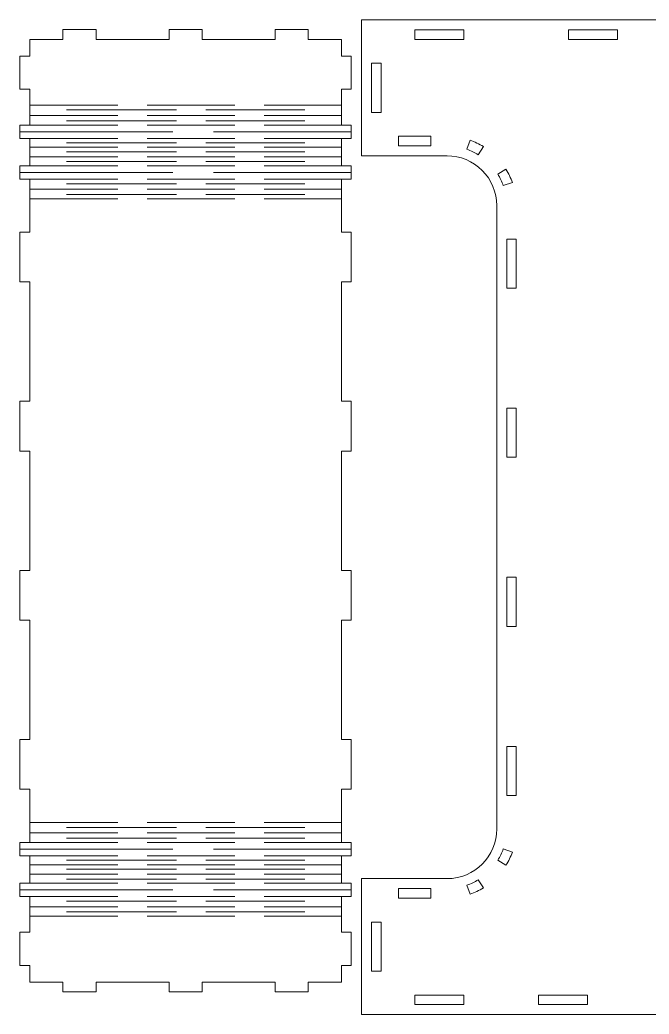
# Model space of a CAD drawing. Header units: millimetres. Extents: x -385 to 385, y -605 to 605.
# Drawn here: x -385 to -195.1, y -401.7 to -101.8 of the extents above; entities that cross this region are included whole.
import ezdxf

# ---------------------------------------------------------------- set-up
doc = ezdxf.new("R2010")
doc.units = ezdxf.units.MM
doc.header["$MEASUREMENT"] = 0
doc.layers.add('Camada 1', color=7, linetype='Continuous')

msp = doc.modelspace()

# ---------------------------------------------------------------- linework, layer by layer
at = {"layer": 'Camada 1', "color": 250, "lineweight": 20}
for points, knots in [([(-49.4804, -235.7803), (-23.5463, -241.1244), (-1.7989, -259.3912), (7.7275, -284.6107), (7.7275, -284.6107), (16.5055, -307.8492), (14.4118, -333.8051), (2.0224, -355.3361), (2.0224, -355.3361), (-10.3677, -376.8686), (-31.7535, -391.7199), (-56.2576, -395.8086), (-56.2576, -395.8086), (-80.3429, -399.8274), (-104.7484, -401.8495), (-129.1667, -401.8495), (-129.1667, -401.8495), (-129.1667, -401.8495), (-281.896, -401.8495), (-281.896, -401.8495), (-281.896, -401.8495), (-281.896, -401.8495), (-281.896, -360.8495), (-281.896, -360.8495), (-281.896, -360.8495), (-281.896, -360.8495), (-256.106, -360.8495), (-256.106, -360.8495), (-256.106, -360.8495), (-247.8208, -360.8495), (-241.106, -354.1348), (-241.106, -345.8496), (-241.106, -345.8496), (-241.106, -345.8496), (-241.106, -157.8496), (-241.106, -157.8496), (-241.106, -157.8496), (-241.106, -153.8715), (-242.6865, -150.056), (-245.4994, -147.243), (-245.4994, -147.243), (-248.3124, -144.4301), (-252.1279, -142.8496), (-256.106, -142.8496), (-256.106, -142.8496), (-256.106, -142.8496), (-281.896, -142.8496), (-281.896, -142.8496), (-281.896, -142.8496), (-281.896, -142.8496), (-281.896, -101.8496), (-281.896, -101.8496), (-281.896, -101.8496), (-281.896, -101.8496), (-101.9049, -101.8496), (-101.9049, -101.8496), (-101.9049, -101.8496), (-87.1881, -101.8496), (-72.5171, -103.9106), (-58.37, -107.9657), (-58.37, -107.9657), (-32.5653, -115.3624), (-13.5263, -137.2482), (-9.7742, -163.8286), (-9.7742, -163.8286), (-6.0251, -190.3869), (-18.2773, -216.7215), (-41.0074, -230.9603), (-41.0074, -230.9603), (-43.7625, -232.6861), (-46.59, -234.2944), (-49.4804, -235.7803)], [0, 0, 0, 0, 0.05263158, 0.05263158, 0.05263158, 0.05263158, 0.10526316, 0.10526316, 0.10526316, 0.10526316, 0.15789474, 0.15789474, 0.15789474, 0.15789474, 0.21052632, 0.21052632, 0.21052632, 0.21052632, 0.26315789, 0.26315789, 0.26315789, 0.26315789, 0.31578947, 0.31578947, 0.31578947, 0.31578947, 0.36842105, 0.36842105, 0.36842105, 0.36842105, 0.42105263, 0.42105263, 0.42105263, 0.42105263, 0.47368421, 0.47368421, 0.47368421, 0.47368421, 0.52631579, 0.52631579, 0.52631579, 0.52631579, 0.57894737, 0.57894737, 0.57894737, 0.57894737, 0.63157895, 0.63157895, 0.63157895, 0.63157895, 0.68421053, 0.68421053, 0.68421053, 0.68421053, 0.73684211, 0.73684211, 0.73684211, 0.73684211, 0.78947368, 0.78947368, 0.78947368, 0.78947368, 0.84210526, 0.84210526, 0.84210526, 0.84210526, 0.89473684, 0.89473684, 0.89473684, 0.89473684, 1, 1, 1, 1]), ([(-297.996, -392.0264), (-297.996, -392.0264), (-287.996, -392.0264), (-287.996, -392.0264), (-287.996, -392.0264), (-287.996, -392.0264), (-287.996, -387.0264), (-287.996, -387.0264), (-287.996, -387.0264), (-287.996, -387.0264), (-284.996, -387.0264), (-284.996, -387.0264), (-284.996, -387.0264), (-284.996, -387.0264), (-284.996, -377.0264), (-284.996, -377.0264), (-284.996, -377.0264), (-284.996, -377.0264), (-287.996, -377.0264), (-287.996, -377.0264), (-287.996, -377.0264), (-287.996, -377.0264), (-287.996, -366.1961), (-287.996, -366.1961), (-287.996, -366.1961), (-287.996, -366.1961), (-284.996, -366.1961), (-284.996, -366.1961), (-284.996, -366.1961), (-284.996, -366.1961), (-284.996, -362.1767), (-284.996, -362.1767), (-284.996, -362.1767), (-284.996, -362.1767), (-287.996, -362.1767), (-287.996, -362.1767), (-287.996, -362.1767), (-287.996, -362.1767), (-287.996, -353.9524), (-287.996, -353.9524), (-287.996, -353.9524), (-287.996, -353.9524), (-284.996, -353.9524), (-284.996, -353.9524), (-284.996, -353.9524), (-284.996, -353.9524), (-284.996, -349.933), (-284.996, -349.933), (-284.996, -349.933), (-284.996, -349.933), (-287.996, -349.933), (-287.996, -349.933), (-287.996, -349.933), (-287.996, -349.933), (-287.996, -333.8881), (-287.996, -333.8881), (-287.996, -333.8881), (-287.996, -333.8881), (-284.996, -333.8881), (-284.996, -333.8881), (-284.996, -333.8881), (-284.996, -333.8881), (-284.996, -318.8881), (-284.996, -318.8881), (-284.996, -318.8881), (-284.996, -318.8881), (-287.996, -318.8881), (-287.996, -318.8881), (-287.996, -318.8881), (-287.996, -318.8881), (-287.996, -282.8881), (-287.996, -282.8881), (-287.996, -282.8881), (-287.996, -282.8881), (-284.996, -282.8881), (-284.996, -282.8881), (-284.996, -282.8881), (-284.996, -282.8881), (-284.996, -267.8881), (-284.996, -267.8881), (-284.996, -267.8881), (-284.996, -267.8881), (-287.996, -267.8881), (-287.996, -267.8881), (-287.996, -267.8881), (-287.996, -267.8881), (-287.996, -231.8881), (-287.996, -231.8881), (-287.996, -231.8881), (-287.996, -231.8881), (-284.996, -231.8881), (-284.996, -231.8881), (-284.996, -231.8881), (-284.996, -231.8881), (-284.996, -216.8881), (-284.996, -216.8881), (-284.996, -216.8881), (-284.996, -216.8881), (-287.996, -216.8881), (-287.996, -216.8881), (-287.996, -216.8881), (-287.996, -216.8881), (-287.996, -180.8881), (-287.996, -180.8881), (-287.996, -180.8881), (-287.996, -180.8881), (-284.996, -180.8881), (-284.996, -180.8881), (-284.996, -180.8881), (-284.996, -180.8881), (-284.996, -165.8881), (-284.996, -165.8881), (-284.996, -165.8881), (-284.996, -165.8881), (-287.996, -165.8881), (-287.996, -165.8881), (-287.996, -165.8881), (-287.996, -165.8881), (-287.996, -149.8432), (-287.996, -149.8432), (-287.996, -149.8432), (-287.996, -149.8432), (-284.996, -149.8432), (-284.996, -149.8432), (-284.996, -149.8432), (-284.996, -149.8432), (-284.996, -145.8238), (-284.996, -145.8238), (-284.996, -145.8238), (-284.996, -145.8238), (-287.996, -145.8238), (-287.996, -145.8238), (-287.996, -145.8238), (-287.996, -145.8238), (-287.996, -137.5995), (-287.996, -137.5995), (-287.996, -137.5995), (-287.996, -137.5995), (-284.996, -137.5995), (-284.996, -137.5995), (-284.996, -137.5995), (-284.996, -137.5995), (-284.996, -133.5801), (-284.996, -133.5801), (-284.996, -133.5801), (-284.996, -133.5801), (-287.996, -133.5801), (-287.996, -133.5801), (-287.996, -133.5801), (-287.996, -133.5801), (-287.996, -122.7498), (-287.996, -122.7498), (-287.996, -122.7498), (-287.996, -122.7498), (-284.996, -122.7498), (-284.996, -122.7498), (-284.996, -122.7498), (-284.996, -122.7498), (-284.996, -112.7498), (-284.996, -112.7498), (-284.996, -112.7498), (-284.996, -112.7498), (-287.996, -112.7498), (-287.996, -112.7498), (-287.996, -112.7498), (-287.996, -112.7498), (-287.996, -107.7498), (-287.996, -107.7498), (-287.996, -107.7498), (-287.996, -107.7498), (-297.996, -107.7498), (-297.996, -107.7498), (-297.996, -107.7498), (-297.996, -107.7498), (-297.996, -104.7498), (-297.996, -104.7498), (-297.996, -104.7498), (-297.996, -104.7498), (-307.996, -104.7498), (-307.996, -104.7498), (-307.996, -104.7498), (-307.996, -104.7498), (-307.996, -107.7498), (-307.996, -107.7498), (-307.996, -107.7498), (-307.996, -107.7498), (-329.996, -107.7498), (-329.996, -107.7498), (-329.996, -107.7498), (-329.996, -107.7498), (-329.996, -104.7498), (-329.996, -104.7498), (-329.996, -104.7498), (-329.996, -104.7498), (-339.996, -104.7498), (-339.996, -104.7498), (-339.996, -104.7498), (-339.996, -104.7498), (-339.996, -107.7498), (-339.996, -107.7498), (-339.996, -107.7498), (-339.996, -107.7498), (-361.996, -107.7498), (-361.996, -107.7498), (-361.996, -107.7498), (-361.996, -107.7498), (-361.996, -104.7498), (-361.996, -104.7498), (-361.996, -104.7498), (-361.996, -104.7498), (-371.996, -104.7498), (-371.996, -104.7498), (-371.996, -104.7498), (-371.996, -104.7498), (-371.996, -107.7498), (-371.996, -107.7498), (-371.996, -107.7498), (-371.996, -107.7498), (-381.996, -107.7498), (-381.996, -107.7498), (-381.996, -107.7498), (-381.996, -107.7498), (-381.996, -112.7498), (-381.996, -112.7498), (-381.996, -112.7498), (-381.996, -112.7498), (-384.996, -112.7498), (-384.996, -112.7498), (-384.996, -112.7498), (-384.996, -112.7498), (-384.996, -122.7498), (-384.996, -122.7498), (-384.996, -122.7498), (-384.996, -122.7498), (-381.996, -122.7498), (-381.996, -122.7498), (-381.996, -122.7498), (-381.996, -122.7498), (-381.996, -133.5801), (-381.996, -133.5801), (-381.996, -133.5801), (-381.996, -133.5801), (-384.996, -133.5801), (-384.996, -133.5801), (-384.996, -133.5801), (-384.996, -133.5801), (-384.996, -137.5995), (-384.996, -137.5995), (-384.996, -137.5995), (-384.996, -137.5995), (-381.996, -137.5995), (-381.996, -137.5995), (-381.996, -137.5995), (-381.996, -137.5995), (-381.996, -145.8238), (-381.996, -145.8238), (-381.996, -145.8238), (-381.996, -145.8238), (-384.996, -145.8238), (-384.996, -145.8238), (-384.996, -145.8238), (-384.996, -145.8238), (-384.996, -149.8432), (-384.996, -149.8432), (-384.996, -149.8432), (-384.996, -149.8432), (-381.996, -149.8432), (-381.996, -149.8432), (-381.996, -149.8432), (-381.996, -149.8432), (-381.996, -165.8881), (-381.996, -165.8881), (-381.996, -165.8881), (-381.996, -165.8881), (-384.996, -165.8881), (-384.996, -165.8881), (-384.996, -165.8881), (-384.996, -165.8881), (-384.996, -180.8881), (-384.996, -180.8881), (-384.996, -180.8881), (-384.996, -180.8881), (-381.996, -180.8881), (-381.996, -180.8881), (-381.996, -180.8881), (-381.996, -180.8881), (-381.996, -216.8881), (-381.996, -216.8881), (-381.996, -216.8881), (-381.996, -216.8881), (-384.996, -216.8881), (-384.996, -216.8881), (-384.996, -216.8881), (-384.996, -216.8881), (-384.996, -231.8881), (-384.996, -231.8881), (-384.996, -231.8881), (-384.996, -231.8881), (-381.996, -231.8881), (-381.996, -231.8881), (-381.996, -231.8881), (-381.996, -231.8881), (-381.996, -267.8881), (-381.996, -267.8881), (-381.996, -267.8881), (-381.996, -267.8881), (-384.996, -267.8881), (-384.996, -267.8881), (-384.996, -267.8881), (-384.996, -267.8881), (-384.996, -282.8881), (-384.996, -282.8881), (-384.996, -282.8881), (-384.996, -282.8881), (-381.996, -282.8881), (-381.996, -282.8881), (-381.996, -282.8881), (-381.996, -282.8881), (-381.996, -318.8881), (-381.996, -318.8881), (-381.996, -318.8881), (-381.996, -318.8881), (-384.996, -318.8881), (-384.996, -318.8881), (-384.996, -318.8881), (-384.996, -318.8881), (-384.996, -333.8881), (-384.996, -333.8881), (-384.996, -333.8881), (-384.996, -333.8881), (-381.996, -333.8881), (-381.996, -333.8881), (-381.996, -333.8881), (-381.996, -333.8881), (-381.996, -349.933), (-381.996, -349.933), (-381.996, -349.933), (-381.996, -349.933), (-384.996, -349.933), (-384.996, -349.933), (-384.996, -349.933), (-384.996, -349.933), (-384.996, -353.9524), (-384.996, -353.9524), (-384.996, -353.9524), (-384.996, -353.9524), (-381.996, -353.9524), (-381.996, -353.9524), (-381.996, -353.9524), (-381.996, -353.9524), (-381.996, -362.1767), (-381.996, -362.1767), (-381.996, -362.1767), (-381.996, -362.1767), (-384.996, -362.1767), (-384.996, -362.1767), (-384.996, -362.1767), (-384.996, -362.1767), (-384.996, -366.1961), (-384.996, -366.1961), (-384.996, -366.1961), (-384.996, -366.1961), (-381.996, -366.1961), (-381.996, -366.1961), (-381.996, -366.1961), (-381.996, -366.1961), (-381.996, -377.0264), (-381.996, -377.0264), (-381.996, -377.0264), (-381.996, -377.0264), (-384.996, -377.0264), (-384.996, -377.0264), (-384.996, -377.0264), (-384.996, -377.0264), (-384.996, -387.0264), (-384.996, -387.0264), (-384.996, -387.0264), (-384.996, -387.0264), (-381.996, -387.0264), (-381.996, -387.0264), (-381.996, -387.0264), (-381.996, -387.0264), (-381.996, -392.0264), (-381.996, -392.0264), (-381.996, -392.0264), (-381.996, -392.0264), (-371.996, -392.0264), (-371.996, -392.0264), (-371.996, -392.0264), (-371.996, -392.0264), (-371.996, -395.0264), (-371.996, -395.0264), (-371.996, -395.0264), (-371.996, -395.0264), (-361.996, -395.0264), (-361.996, -395.0264), (-361.996, -395.0264), (-361.996, -395.0264), (-361.996, -392.0264), (-361.996, -392.0264), (-361.996, -392.0264), (-361.996, -392.0264), (-339.996, -392.0264), (-339.996, -392.0264), (-339.996, -392.0264), (-339.996, -392.0264), (-339.996, -395.0264), (-339.996, -395.0264), (-339.996, -395.0264), (-339.996, -395.0264), (-329.996, -395.0264), (-329.996, -395.0264), (-329.996, -395.0264), (-329.996, -395.0264), (-329.996, -392.0264), (-329.996, -392.0264), (-329.996, -392.0264), (-329.996, -392.0264), (-307.996, -392.0264), (-307.996, -392.0264), (-307.996, -392.0264), (-307.996, -392.0264), (-307.996, -395.0264), (-307.996, -395.0264), (-307.996, -395.0264), (-307.996, -395.0264), (-297.996, -395.0264), (-297.996, -395.0264), (-297.996, -395.0264), (-297.996, -395.0264), (-297.996, -392.0264), (-297.996, -392.0264)], [0, 0, 0, 0, 0.00917431, 0.00917431, 0.00917431, 0.00917431, 0.01834862, 0.01834862, 0.01834862, 0.01834862, 0.02752294, 0.02752294, 0.02752294, 0.02752294, 0.03669725, 0.03669725, 0.03669725, 0.03669725, 0.04587156, 0.04587156, 0.04587156, 0.04587156, 0.05504587, 0.05504587, 0.05504587, 0.05504587, 0.06422018, 0.06422018, 0.06422018, 0.06422018, 0.0733945, 0.0733945, 0.0733945, 0.0733945, 0.08256881, 0.08256881, 0.08256881, 0.08256881, 0.09174312, 0.09174312, 0.09174312, 0.09174312, 0.10091743, 0.10091743, 0.10091743, 0.10091743, 0.11009174, 0.11009174, 0.11009174, 0.11009174, 0.11926606, 0.11926606, 0.11926606, 0.11926606, 0.12844037, 0.12844037, 0.12844037, 0.12844037, 0.13761468, 0.13761468, 0.13761468, 0.13761468, 0.14678899, 0.14678899, 0.14678899, 0.14678899, 0.1559633, 0.1559633, 0.1559633, 0.1559633, 0.16513761, 0.16513761, 0.16513761, 0.16513761, 0.17431193, 0.17431193, 0.17431193, 0.17431193, 0.18348624, 0.18348624, 0.18348624, 0.18348624, 0.19266055, 0.19266055, 0.19266055, 0.19266055, 0.20183486, 0.20183486, 0.20183486, 0.20183486, 0.21100917, 0.21100917, 0.21100917, 0.21100917, 0.22018349, 0.22018349, 0.22018349, 0.22018349, 0.2293578, 0.2293578, 0.2293578, 0.2293578, 0.23853211, 0.23853211, 0.23853211, 0.23853211, 0.24770642, 0.24770642, 0.24770642, 0.24770642, 0.25688073, 0.25688073, 0.25688073, 0.25688073, 0.26605505, 0.26605505, 0.26605505, 0.26605505, 0.27522936, 0.27522936, 0.27522936, 0.27522936, 0.28440367, 0.28440367, 0.28440367, 0.28440367, 0.29357798, 0.29357798, 0.29357798, 0.29357798, 0.30275229, 0.30275229, 0.30275229, 0.30275229, 0.31192661, 0.31192661, 0.31192661, 0.31192661, 0.32110092, 0.32110092, 0.32110092, 0.32110092, 0.33027523, 0.33027523, 0.33027523, 0.33027523, 0.33944954, 0.33944954, 0.33944954, 0.33944954, 0.34862385, 0.34862385, 0.34862385, 0.34862385, 0.35779817, 0.35779817, 0.35779817, 0.35779817, 0.36697248, 0.36697248, 0.36697248, 0.36697248, 0.37614679, 0.37614679, 0.37614679, 0.37614679, 0.3853211, 0.3853211, 0.3853211, 0.3853211, 0.39449541, 0.39449541, 0.39449541, 0.39449541, 0.40366972, 0.40366972, 0.40366972, 0.40366972, 0.41284404, 0.41284404, 0.41284404, 0.41284404, 0.42201835, 0.42201835, 0.42201835, 0.42201835, 0.43119266, 0.43119266, 0.43119266, 0.43119266, 0.44036697, 0.44036697, 0.44036697, 0.44036697, 0.44954128, 0.44954128, 0.44954128, 0.44954128, 0.4587156, 0.4587156, 0.4587156, 0.4587156, 0.46788991, 0.46788991, 0.46788991, 0.46788991, 0.47706422, 0.47706422, 0.47706422, 0.47706422, 0.48623853, 0.48623853, 0.48623853, 0.48623853, 0.49541284, 0.49541284, 0.49541284, 0.49541284, 0.50458716, 0.50458716, 0.50458716, 0.50458716, 0.51376147, 0.51376147, 0.51376147, 0.51376147, 0.52293578, 0.52293578, 0.52293578, 0.52293578, 0.53211009, 0.53211009, 0.53211009, 0.53211009, 0.5412844, 0.5412844, 0.5412844, 0.5412844, 0.55045872, 0.55045872, 0.55045872, 0.55045872, 0.55963303, 0.55963303, 0.55963303, 0.55963303, 0.56880734, 0.56880734, 0.56880734, 0.56880734, 0.57798165, 0.57798165, 0.57798165, 0.57798165, 0.58715596, 0.58715596, 0.58715596, 0.58715596, 0.59633028, 0.59633028, 0.59633028, 0.59633028, 0.60550459, 0.60550459, 0.60550459, 0.60550459, 0.6146789, 0.6146789, 0.6146789, 0.6146789, 0.62385321, 0.62385321, 0.62385321, 0.62385321, 0.63302752, 0.63302752, 0.63302752, 0.63302752, 0.64220183, 0.64220183, 0.64220183, 0.64220183, 0.65137615, 0.65137615, 0.65137615, 0.65137615, 0.66055046, 0.66055046, 0.66055046, 0.66055046, 0.66972477, 0.66972477, 0.66972477, 0.66972477, 0.67889908, 0.67889908, 0.67889908, 0.67889908, 0.68807339, 0.68807339, 0.68807339, 0.68807339, 0.69724771, 0.69724771, 0.69724771, 0.69724771, 0.70642202, 0.70642202, 0.70642202, 0.70642202, 0.71559633, 0.71559633, 0.71559633, 0.71559633, 0.72477064, 0.72477064, 0.72477064, 0.72477064, 0.73394495, 0.73394495, 0.73394495, 0.73394495, 0.74311927, 0.74311927, 0.74311927, 0.74311927, 0.75229358, 0.75229358, 0.75229358, 0.75229358, 0.76146789, 0.76146789, 0.76146789, 0.76146789, 0.7706422, 0.7706422, 0.7706422, 0.7706422, 0.77981651, 0.77981651, 0.77981651, 0.77981651, 0.78899083, 0.78899083, 0.78899083, 0.78899083, 0.79816514, 0.79816514, 0.79816514, 0.79816514, 0.80733945, 0.80733945, 0.80733945, 0.80733945, 0.81651376, 0.81651376, 0.81651376, 0.81651376, 0.82568807, 0.82568807, 0.82568807, 0.82568807, 0.83486239, 0.83486239, 0.83486239, 0.83486239, 0.8440367, 0.8440367, 0.8440367, 0.8440367, 0.85321101, 0.85321101, 0.85321101, 0.85321101, 0.86238532, 0.86238532, 0.86238532, 0.86238532, 0.87155963, 0.87155963, 0.87155963, 0.87155963, 0.88073394, 0.88073394, 0.88073394, 0.88073394, 0.88990826, 0.88990826, 0.88990826, 0.88990826, 0.89908257, 0.89908257, 0.89908257, 0.89908257, 0.90825688, 0.90825688, 0.90825688, 0.90825688, 0.91743119, 0.91743119, 0.91743119, 0.91743119, 0.9266055, 0.9266055, 0.9266055, 0.9266055, 0.93577982, 0.93577982, 0.93577982, 0.93577982, 0.94495413, 0.94495413, 0.94495413, 0.94495413, 0.95412844, 0.95412844, 0.95412844, 0.95412844, 0.96330275, 0.96330275, 0.96330275, 0.96330275, 0.97247706, 0.97247706, 0.97247706, 0.97247706, 0.98165138, 0.98165138, 0.98165138, 0.98165138, 1, 1, 1, 1]), ([(-265.796, -104.8496), (-265.796, -104.8496), (-265.796, -107.7498), (-265.796, -107.7498), (-265.796, -107.7498), (-265.796, -107.7498), (-250.996, -107.7498), (-250.996, -107.7498), (-250.996, -107.7498), (-250.996, -107.7498), (-250.996, -104.8496), (-250.996, -104.8496), (-250.996, -104.8496), (-250.996, -104.8496), (-265.796, -104.8496), (-265.796, -104.8496)], [0, 0, 0, 0, 0.2, 0.2, 0.2, 0.2, 0.4, 0.4, 0.4, 0.4, 0.6, 0.6, 0.6, 0.6, 1, 1, 1, 1]), ([(-219.4672, -104.8496), (-219.4672, -104.8496), (-219.4672, -107.7498), (-219.4672, -107.7498), (-219.4672, -107.7498), (-219.4672, -107.7498), (-204.6672, -107.7498), (-204.6672, -107.7498), (-204.6672, -107.7498), (-204.6672, -107.7498), (-204.6672, -104.8496), (-204.6672, -104.8496), (-204.6672, -104.8496), (-204.6672, -104.8496), (-219.4672, -104.8496), (-219.4672, -104.8496)], [0, 0, 0, 0, 0.2, 0.2, 0.2, 0.2, 0.4, 0.4, 0.4, 0.4, 0.6, 0.6, 0.6, 0.6, 1, 1, 1, 1]), ([(-278.896, -129.7498), (-278.896, -129.7498), (-275.996, -129.7498), (-275.996, -129.7498), (-275.996, -129.7498), (-275.996, -129.7498), (-275.996, -114.9498), (-275.996, -114.9498), (-275.996, -114.9498), (-275.996, -114.9498), (-278.896, -114.9498), (-278.896, -114.9498), (-278.896, -114.9498), (-278.896, -114.9498), (-278.896, -129.7498), (-278.896, -129.7498)], [0, 0, 0, 0, 0.2, 0.2, 0.2, 0.2, 0.4, 0.4, 0.4, 0.4, 0.6, 0.6, 0.6, 0.6, 1, 1, 1, 1]), ([(-260.996, -139.8496), (-260.996, -139.8496), (-260.996, -136.9498), (-260.996, -136.9498), (-260.996, -136.9498), (-260.996, -136.9498), (-270.796, -136.9498), (-270.796, -136.9498), (-270.796, -136.9498), (-270.796, -136.9498), (-270.796, -139.8496), (-270.796, -139.8496), (-270.796, -139.8496), (-270.796, -139.8496), (-260.996, -139.8496), (-260.996, -139.8496)], [0, 0, 0, 0, 0.2, 0.2, 0.2, 0.2, 0.4, 0.4, 0.4, 0.4, 0.6, 0.6, 0.6, 0.6, 1, 1, 1, 1]), ([(-246.6699, -142.5213), (-246.6699, -142.5213), (-245.1367, -140.0626), (-245.1367, -140.0626), (-245.1367, -140.0626), (-246.4008, -139.2827), (-247.7465, -138.6389), (-249.147, -138.144), (-249.147, -138.144), (-249.147, -138.144), (-250.0996, -140.8816), (-250.0996, -140.8816), (-250.0996, -140.8816), (-248.9033, -141.3051), (-247.7534, -141.8543), (-246.6699, -142.5213)], [0, 0, 0, 0, 0.2, 0.2, 0.2, 0.2, 0.4, 0.4, 0.4, 0.4, 0.6, 0.6, 0.6, 0.6, 1, 1, 1, 1]), ([(-239.1398, -151.838), (-239.1398, -151.838), (-236.4048, -150.8862), (-236.4048, -150.8862), (-236.4048, -150.8862), (-236.8997, -149.4857), (-237.5435, -148.14), (-238.3234, -146.8759), (-238.3234, -146.8759), (-238.3234, -146.8759), (-240.7809, -148.4083), (-240.7809, -148.4083), (-240.7809, -148.4083), (-240.1135, -149.4918), (-239.5637, -150.6417), (-239.1398, -151.838)], [0, 0, 0, 0, 0.2, 0.2, 0.2, 0.2, 0.4, 0.4, 0.4, 0.4, 0.6, 0.6, 0.6, 0.6, 1, 1, 1, 1]), ([(-238.106, -182.7497), (-238.106, -182.7497), (-235.2106, -182.7497), (-235.2106, -182.7497), (-235.2106, -182.7497), (-235.2106, -182.7497), (-235.2106, -167.9497), (-235.2106, -167.9497), (-235.2106, -167.9497), (-235.2106, -167.9497), (-238.106, -167.9497), (-238.106, -167.9497), (-238.106, -167.9497), (-238.106, -167.9497), (-238.106, -182.7497), (-238.106, -182.7497)], [0, 0, 0, 0, 0.2, 0.2, 0.2, 0.2, 0.4, 0.4, 0.4, 0.4, 0.6, 0.6, 0.6, 0.6, 1, 1, 1, 1]), ([(-238.106, -233.7497), (-238.106, -233.7497), (-235.2106, -233.7497), (-235.2106, -233.7497), (-235.2106, -233.7497), (-235.2106, -233.7497), (-235.2106, -218.9497), (-235.2106, -218.9497), (-235.2106, -218.9497), (-235.2106, -218.9497), (-238.106, -218.9497), (-238.106, -218.9497), (-238.106, -218.9497), (-238.106, -218.9497), (-238.106, -233.7497), (-238.106, -233.7497)], [0, 0, 0, 0, 0.2, 0.2, 0.2, 0.2, 0.4, 0.4, 0.4, 0.4, 0.6, 0.6, 0.6, 0.6, 1, 1, 1, 1]), ([(-238.106, -284.7496), (-238.106, -284.7496), (-235.2106, -284.7496), (-235.2106, -284.7496), (-235.2106, -284.7496), (-235.2106, -284.7496), (-235.2106, -269.9496), (-235.2106, -269.9496), (-235.2106, -269.9496), (-235.2106, -269.9496), (-238.106, -269.9496), (-238.106, -269.9496), (-238.106, -269.9496), (-238.106, -269.9496), (-238.106, -284.7496), (-238.106, -284.7496)], [0, 0, 0, 0, 0.2, 0.2, 0.2, 0.2, 0.4, 0.4, 0.4, 0.4, 0.6, 0.6, 0.6, 0.6, 1, 1, 1, 1]), ([(-238.106, -335.7496), (-238.106, -335.7496), (-235.2106, -335.7496), (-235.2106, -335.7496), (-235.2106, -335.7496), (-235.2106, -335.7496), (-235.2106, -320.9496), (-235.2106, -320.9496), (-235.2106, -320.9496), (-235.2106, -320.9496), (-238.106, -320.9496), (-238.106, -320.9496), (-238.106, -320.9496), (-238.106, -320.9496), (-238.106, -335.7496), (-238.106, -335.7496)], [0, 0, 0, 0, 0.2, 0.2, 0.2, 0.2, 0.4, 0.4, 0.4, 0.4, 0.6, 0.6, 0.6, 0.6, 1, 1, 1, 1]), ([(-240.7796, -355.2917), (-240.7796, -355.2917), (-238.3234, -356.8234), (-238.3234, -356.8234), (-238.3234, -356.8234), (-237.5435, -355.5593), (-236.8997, -354.2136), (-236.4048, -352.8131), (-236.4048, -352.8131), (-236.4048, -352.8131), (-239.1362, -351.8626), (-239.1362, -351.8626), (-239.1362, -351.8626), (-239.5642, -353.07), (-240.1168, -354.2183), (-240.7796, -355.2917)], [0, 0, 0, 0, 0.2, 0.2, 0.2, 0.2, 0.4, 0.4, 0.4, 0.4, 0.6, 0.6, 0.6, 0.6, 1, 1, 1, 1]), ([(-250.0984, -362.8212), (-250.0984, -362.8212), (-249.147, -365.5553), (-249.147, -365.5553), (-249.147, -365.5553), (-247.7465, -365.0604), (-246.4008, -364.4166), (-245.1367, -363.6367), (-245.1367, -363.6367), (-245.1367, -363.6367), (-246.6692, -361.1792), (-246.6692, -361.1792), (-246.6692, -361.1792), (-247.7428, -361.8414), (-248.8909, -362.3938), (-250.0984, -362.8212)], [0, 0, 0, 0, 0.2, 0.2, 0.2, 0.2, 0.4, 0.4, 0.4, 0.4, 0.6, 0.6, 0.6, 0.6, 1, 1, 1, 1]), ([(-270.796, -363.8495), (-270.796, -363.8495), (-270.796, -366.7495), (-270.796, -366.7495), (-270.796, -366.7495), (-270.796, -366.7495), (-260.996, -366.7495), (-260.996, -366.7495), (-260.996, -366.7495), (-260.996, -366.7495), (-260.996, -363.8495), (-260.996, -363.8495), (-260.996, -363.8495), (-260.996, -363.8495), (-270.796, -363.8495), (-270.796, -363.8495)], [0, 0, 0, 0, 0.2, 0.2, 0.2, 0.2, 0.4, 0.4, 0.4, 0.4, 0.6, 0.6, 0.6, 0.6, 1, 1, 1, 1]), ([(-278.896, -388.7495), (-278.896, -388.7495), (-275.996, -388.7495), (-275.996, -388.7495), (-275.996, -388.7495), (-275.996, -388.7495), (-275.996, -373.9495), (-275.996, -373.9495), (-275.996, -373.9495), (-275.996, -373.9495), (-278.896, -373.9495), (-278.896, -373.9495), (-278.896, -373.9495), (-278.896, -373.9495), (-278.896, -388.7495), (-278.896, -388.7495)], [0, 0, 0, 0, 0.2, 0.2, 0.2, 0.2, 0.4, 0.4, 0.4, 0.4, 0.6, 0.6, 0.6, 0.6, 1, 1, 1, 1]), ([(-250.996, -398.8495), (-250.996, -398.8495), (-250.996, -395.9495), (-250.996, -395.9495), (-250.996, -395.9495), (-250.996, -395.9495), (-265.796, -395.9495), (-265.796, -395.9495), (-265.796, -395.9495), (-265.796, -395.9495), (-265.796, -398.8495), (-265.796, -398.8495), (-265.796, -398.8495), (-265.796, -398.8495), (-250.996, -398.8495), (-250.996, -398.8495)], [0, 0, 0, 0, 0.2, 0.2, 0.2, 0.2, 0.4, 0.4, 0.4, 0.4, 0.6, 0.6, 0.6, 0.6, 1, 1, 1, 1]), ([(-213.7545, -398.8495), (-213.7545, -398.8495), (-213.7545, -395.9495), (-213.7545, -395.9495), (-213.7545, -395.9495), (-213.7545, -395.9495), (-228.5545, -395.9495), (-228.5545, -395.9495), (-228.5545, -395.9495), (-228.5545, -395.9495), (-228.5545, -398.8495), (-228.5545, -398.8495), (-228.5545, -398.8495), (-228.5545, -398.8495), (-213.7545, -398.8495), (-213.7545, -398.8495)], [0, 0, 0, 0, 0.2, 0.2, 0.2, 0.2, 0.4, 0.4, 0.4, 0.4, 0.6, 0.6, 0.6, 0.6, 1, 1, 1, 1])]:
    msp.add_open_spline(points, degree=3, knots=knots, dxfattribs=at)
for points in [[(-381.996, -127.5742), (-381.996, -127.5742), (-355.4653, -127.5742), (-355.4653, -127.5742)], [(-346.6218, -127.5742), (-346.6218, -127.5742), (-320.0912, -127.5742), (-320.0912, -127.5742)], [(-311.2475, -127.5742), (-311.2475, -127.5742), (-287.996, -127.5742), (-287.996, -127.5742)], [(-381.996, -130.685), (-381.996, -130.685), (-355.4653, -130.685), (-355.4653, -130.685)], [(-370.9415, -129.0262), (-370.9415, -129.0262), (-337.7781, -129.0262), (-337.7781, -129.0262)], [(-346.6218, -130.685), (-346.6218, -130.685), (-320.0912, -130.685), (-320.0912, -130.685)], [(-328.9347, -129.0262), (-328.9347, -129.0262), (-299.0505, -129.0262), (-299.0505, -129.0262)], [(-311.2475, -130.685), (-311.2475, -130.685), (-287.996, -130.685), (-287.996, -130.685)], [(-381.996, -133.5799), (-381.996, -133.5799), (-355.4653, -133.5799), (-355.4653, -133.5799)], [(-370.9415, -132.2559), (-370.9415, -132.2559), (-337.7781, -132.2559), (-337.7781, -132.2559)], [(-346.6218, -133.5799), (-346.6218, -133.5799), (-320.0912, -133.5799), (-320.0912, -133.5799)], [(-328.9347, -132.2559), (-328.9347, -132.2559), (-299.0505, -132.2559), (-299.0505, -132.2559)], [(-311.2475, -133.5799), (-311.2475, -133.5799), (-287.996, -133.5799), (-287.996, -133.5799)], [(-384.996, -135.5898), (-384.996, -135.5898), (-338.8659, -135.5898), (-338.8659, -135.5898)], [(-381.996, -137.5997), (-381.996, -137.5997), (-355.4653, -137.5997), (-355.4653, -137.5997)], [(-346.6218, -137.5997), (-346.6218, -137.5997), (-320.0912, -137.5997), (-320.0912, -137.5997)], [(-326.5648, -135.5898), (-326.5648, -135.5898), (-284.996, -135.5898), (-284.996, -135.5898)], [(-311.2475, -137.5997), (-311.2475, -137.5997), (-287.996, -137.5997), (-287.996, -137.5997)], [(-381.996, -140.2802), (-381.996, -140.2802), (-355.4653, -140.2802), (-355.4653, -140.2802)], [(-370.9415, -138.94), (-370.9415, -138.94), (-337.7781, -138.94), (-337.7781, -138.94)], [(-346.6218, -140.2802), (-346.6218, -140.2802), (-320.0912, -140.2802), (-320.0912, -140.2802)], [(-328.9347, -138.94), (-328.9347, -138.94), (-299.0505, -138.94), (-299.0505, -138.94)], [(-311.2475, -140.2802), (-311.2475, -140.2802), (-287.996, -140.2802), (-287.996, -140.2802)], [(-381.996, -143.1517), (-381.996, -143.1517), (-355.4653, -143.1517), (-355.4653, -143.1517)], [(-370.9415, -141.6205), (-370.9415, -141.6205), (-337.7781, -141.6205), (-337.7781, -141.6205)], [(-346.6218, -143.1517), (-346.6218, -143.1517), (-320.0912, -143.1517), (-320.0912, -143.1517)], [(-328.9347, -141.6205), (-328.9347, -141.6205), (-299.0505, -141.6205), (-299.0505, -141.6205)], [(-311.2475, -143.1517), (-311.2475, -143.1517), (-287.996, -143.1517), (-287.996, -143.1517)], [(-381.996, -145.8238), (-381.996, -145.8238), (-355.4653, -145.8238), (-355.4653, -145.8238)], [(-370.9415, -144.6017), (-370.9415, -144.6017), (-337.7781, -144.6017), (-337.7781, -144.6017)], [(-346.6218, -145.8238), (-346.6218, -145.8238), (-320.0912, -145.8238), (-320.0912, -145.8238)], [(-328.9347, -144.6017), (-328.9347, -144.6017), (-299.0505, -144.6017), (-299.0505, -144.6017)], [(-311.2475, -145.8238), (-311.2475, -145.8238), (-287.996, -145.8238), (-287.996, -145.8238)], [(-384.996, -147.8335), (-384.996, -147.8335), (-338.8659, -147.8335), (-338.8659, -147.8335)], [(-381.996, -149.8385), (-381.996, -149.8385), (-355.4653, -149.8385), (-355.4653, -149.8385)], [(-346.6218, -149.8385), (-346.6218, -149.8385), (-320.0912, -149.8385), (-320.0912, -149.8385)], [(-326.5648, -147.8335), (-326.5648, -147.8335), (-284.996, -147.8335), (-284.996, -147.8335)], [(-311.2475, -149.8385), (-311.2475, -149.8385), (-287.996, -149.8385), (-287.996, -149.8385)], [(-370.9415, -151.2905), (-370.9415, -151.2905), (-337.7781, -151.2905), (-337.7781, -151.2905)], [(-328.9347, -151.2905), (-328.9347, -151.2905), (-299.0505, -151.2905), (-299.0505, -151.2905)], [(-381.996, -152.9493), (-381.996, -152.9493), (-355.4653, -152.9493), (-355.4653, -152.9493)], [(-381.996, -155.8442), (-381.996, -155.8442), (-355.4653, -155.8442), (-355.4653, -155.8442)], [(-370.9415, -154.5202), (-370.9415, -154.5202), (-337.7781, -154.5202), (-337.7781, -154.5202)], [(-346.6218, -152.9493), (-346.6218, -152.9493), (-320.0912, -152.9493), (-320.0912, -152.9493)], [(-346.6218, -155.8442), (-346.6218, -155.8442), (-320.0912, -155.8442), (-320.0912, -155.8442)], [(-328.9347, -154.5202), (-328.9347, -154.5202), (-299.0505, -154.5202), (-299.0505, -154.5202)], [(-311.2475, -152.9493), (-311.2475, -152.9493), (-287.996, -152.9493), (-287.996, -152.9493)], [(-311.2475, -155.8442), (-311.2475, -155.8442), (-287.996, -155.8442), (-287.996, -155.8442)], [(-381.996, -343.9271), (-381.996, -343.9271), (-355.4653, -343.9271), (-355.4653, -343.9271)], [(-346.6218, -343.9271), (-346.6218, -343.9271), (-320.0912, -343.9271), (-320.0912, -343.9271)], [(-311.2475, -343.9271), (-311.2475, -343.9271), (-287.996, -343.9271), (-287.996, -343.9271)], [(-381.996, -347.0379), (-381.996, -347.0379), (-355.4653, -347.0379), (-355.4653, -347.0379)], [(-370.9415, -345.3791), (-370.9415, -345.3791), (-337.7781, -345.3791), (-337.7781, -345.3791)], [(-346.6218, -347.0379), (-346.6218, -347.0379), (-320.0912, -347.0379), (-320.0912, -347.0379)], [(-328.9347, -345.3791), (-328.9347, -345.3791), (-299.0505, -345.3791), (-299.0505, -345.3791)], [(-311.2475, -347.0379), (-311.2475, -347.0379), (-287.996, -347.0379), (-287.996, -347.0379)], [(-381.996, -349.9328), (-381.996, -349.9328), (-355.4653, -349.9328), (-355.4653, -349.9328)], [(-370.9415, -348.6088), (-370.9415, -348.6088), (-337.7781, -348.6088), (-337.7781, -348.6088)], [(-346.6218, -349.9328), (-346.6218, -349.9328), (-320.0912, -349.9328), (-320.0912, -349.9328)], [(-328.9347, -348.6088), (-328.9347, -348.6088), (-299.0505, -348.6088), (-299.0505, -348.6088)], [(-311.2475, -349.9328), (-311.2475, -349.9328), (-287.996, -349.9328), (-287.996, -349.9328)], [(-384.996, -351.9427), (-384.996, -351.9427), (-338.8659, -351.9427), (-338.8659, -351.9427)], [(-326.5648, -351.9427), (-326.5648, -351.9427), (-284.996, -351.9427), (-284.996, -351.9427)], [(-381.996, -353.9526), (-381.996, -353.9526), (-355.4653, -353.9526), (-355.4653, -353.9526)], [(-381.996, -356.6331), (-381.996, -356.6331), (-355.4653, -356.6331), (-355.4653, -356.6331)], [(-370.9415, -355.2929), (-370.9415, -355.2929), (-337.7781, -355.2929), (-337.7781, -355.2929)], [(-346.6218, -353.9526), (-346.6218, -353.9526), (-320.0912, -353.9526), (-320.0912, -353.9526)], [(-346.6218, -356.6331), (-346.6218, -356.6331), (-320.0912, -356.6331), (-320.0912, -356.6331)], [(-328.9347, -355.2929), (-328.9347, -355.2929), (-299.0505, -355.2929), (-299.0505, -355.2929)], [(-311.2475, -353.9526), (-311.2475, -353.9526), (-287.996, -353.9526), (-287.996, -353.9526)], [(-311.2475, -356.6331), (-311.2475, -356.6331), (-287.996, -356.6331), (-287.996, -356.6331)], [(-381.996, -359.5046), (-381.996, -359.5046), (-355.4653, -359.5046), (-355.4653, -359.5046)], [(-370.9415, -357.9734), (-370.9415, -357.9734), (-337.7781, -357.9734), (-337.7781, -357.9734)], [(-346.6218, -359.5046), (-346.6218, -359.5046), (-320.0912, -359.5046), (-320.0912, -359.5046)], [(-328.9347, -357.9734), (-328.9347, -357.9734), (-299.0505, -357.9734), (-299.0505, -357.9734)], [(-311.2475, -359.5046), (-311.2475, -359.5046), (-287.996, -359.5046), (-287.996, -359.5046)], [(-381.996, -362.1767), (-381.996, -362.1767), (-355.4653, -362.1767), (-355.4653, -362.1767)], [(-370.9415, -360.9546), (-370.9415, -360.9546), (-337.7781, -360.9546), (-337.7781, -360.9546)], [(-346.6218, -362.1767), (-346.6218, -362.1767), (-320.0912, -362.1767), (-320.0912, -362.1767)], [(-328.9347, -360.9546), (-328.9347, -360.9546), (-299.0505, -360.9546), (-299.0505, -360.9546)], [(-311.2475, -362.1767), (-311.2475, -362.1767), (-287.996, -362.1767), (-287.996, -362.1767)], [(-384.996, -364.1864), (-384.996, -364.1864), (-338.8659, -364.1864), (-338.8659, -364.1864)], [(-326.5648, -364.1864), (-326.5648, -364.1864), (-284.996, -364.1864), (-284.996, -364.1864)], [(-381.996, -366.1914), (-381.996, -366.1914), (-355.4653, -366.1914), (-355.4653, -366.1914)], [(-370.9415, -367.6434), (-370.9415, -367.6434), (-337.7781, -367.6434), (-337.7781, -367.6434)], [(-346.6218, -366.1914), (-346.6218, -366.1914), (-320.0912, -366.1914), (-320.0912, -366.1914)], [(-328.9347, -367.6434), (-328.9347, -367.6434), (-299.0505, -367.6434), (-299.0505, -367.6434)], [(-311.2475, -366.1914), (-311.2475, -366.1914), (-287.996, -366.1914), (-287.996, -366.1914)], [(-381.996, -369.3022), (-381.996, -369.3022), (-355.4653, -369.3022), (-355.4653, -369.3022)], [(-370.9415, -370.8731), (-370.9415, -370.8731), (-337.7781, -370.8731), (-337.7781, -370.8731)], [(-346.6218, -369.3022), (-346.6218, -369.3022), (-320.0912, -369.3022), (-320.0912, -369.3022)], [(-328.9347, -370.8731), (-328.9347, -370.8731), (-299.0505, -370.8731), (-299.0505, -370.8731)], [(-311.2475, -369.3022), (-311.2475, -369.3022), (-287.996, -369.3022), (-287.996, -369.3022)], [(-381.996, -372.1971), (-381.996, -372.1971), (-355.4653, -372.1971), (-355.4653, -372.1971)], [(-346.6218, -372.1971), (-346.6218, -372.1971), (-320.0912, -372.1971), (-320.0912, -372.1971)], [(-311.2475, -372.1971), (-311.2475, -372.1971), (-287.996, -372.1971), (-287.996, -372.1971)]]:
    msp.add_open_spline(points, degree=3, dxfattribs=at)

doc.saveas('drawing.dxf')
